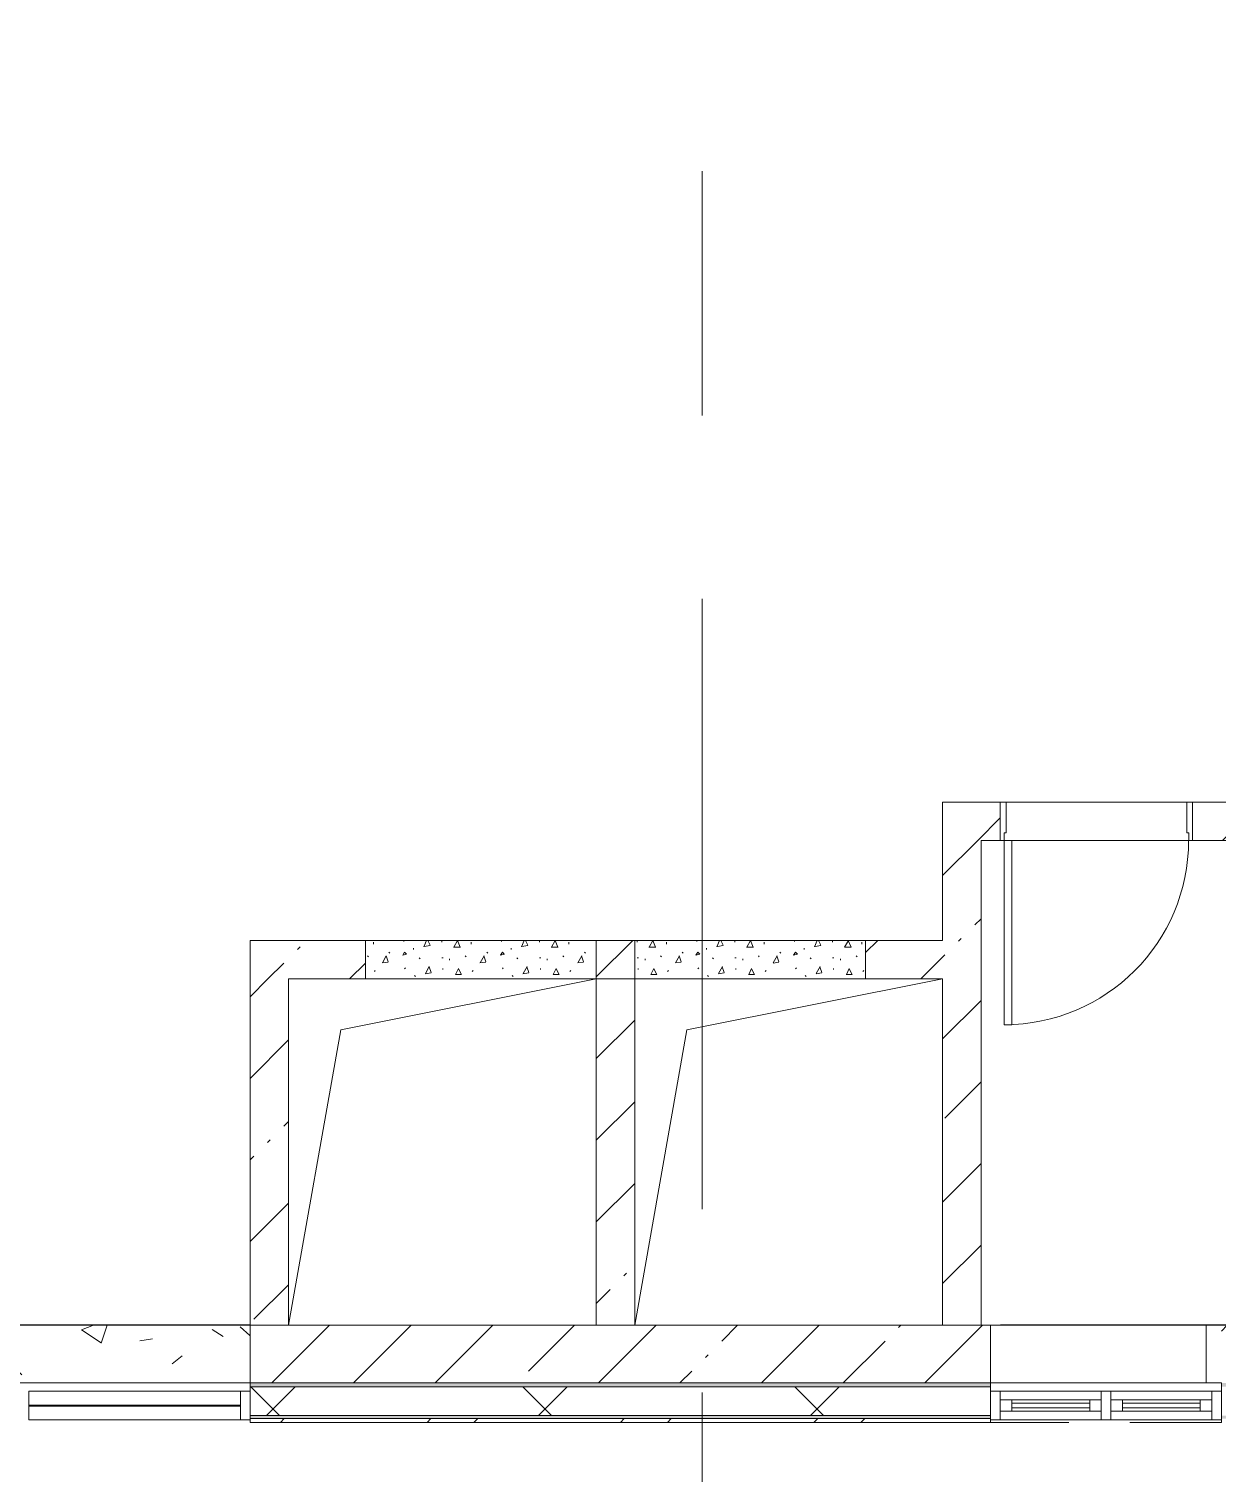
# Model space of a CAD drawing. Header units: millimetres. Extents: x 48966 to 155647, y -43515 to 30475.
# Drawn here: x 138032 to 144209, y -32152 to -24643 of the extents above; entities that cross this region are included whole.
import ezdxf

# ---------------------------------------------------------------- set-up
doc = ezdxf.new("R2010")
doc.units = ezdxf.units.MM
doc.linetypes.add('Осевые', pattern=[6350, 1270, -952.5, 3175, -952.5])
doc.linetypes.add('Сверху', pattern=[793.75, 476.25, -317.5])
for name, color, linetype, lineweight in [('Двери', 7, 'Continuous', 9), ('Импосты витража', 7, 'Continuous', 9), ('Импосты витража-1', 7, 'Continuous', 18), ('Каркас_Импост', 7, 'Continuous', 9), ('Контуры', 7, 'Continuous', 9), ('Общие ребра', 7, 'Continuous', 9), ('Окна', 7, 'Continuous', 9), ('Окна-1', 7, 'Сверху', 9), ('Окна-2', 7, 'Continuous', 18), ('Оси-2', 7, 'Осевые', 9), ('Панель', 7, 'Continuous', 9), ('Перекрытия', 7, 'Continuous', 9), ('Стены-1', 7, 'Continuous', 18), ('Черная _1 сплошная', 7, 'Continuous', 9), ('Штриховка разреза-2', 7, 'Continuous', 9)]:
    doc.layers.add(name, color=color, linetype=linetype, lineweight=lineweight)
pattern_1 = [(45, (0, 0), (-424.264, 424.264), [600, -100, 20, -100]), (45, (0, 424), (-424.264, 424.264), [])]
pattern_2 = [(0, (0, 0), (812.8, 203.2), [67.056, -542.544, 67.056, -542.544, -3251.2]), (0, (0, 0), (812.8, 203.2), [-1219.2, 67.056, -1152.144, 67.056, -542.544, -1422.4]), (0, (0, 0), (812.8, 203.2), [-3048, 67.056, -339.344, 67.056, -948.944]), (120, (304.8, 101.6), (-582.37636, 602.30545), [67.056, -542.544, 67.056, -542.544, -3251.2]), (120, (304.8, 101.6), (-582.37636, 602.30545), [-1219.2, 67.056, -1152.144, 67.056, -542.544, -1422.4]), (120, (304.8, 101.6), (-582.37636, 602.30545), [-3048, 67.056, -339.344, 67.056, -948.944]), (240, (406.4, 508), (-230.42364, -805.50545), [67.056, -542.544, 67.056, -542.544, -3251.2]), (240, (406.4, 508), (-230.42364, -805.50545), [-1219.2, 67.056, -1152.144, 67.056, -542.544, -1422.4]), (240, (406.4, 508), (-230.42364, -805.50545), [-3048, 67.056, -339.344, 67.056, -948.944])]
pattern_3 = [(315, (203.2, 20.32), (507.99965, 0), [7.184, -711.236]), (63.435, (279.4, 76.2), (-0.0009, 508.0002), [11.359, -1124.563]), (90, (121.9, 60.96), (-508, 508), [10.16, -497.84]), (315, (0, 127), (507.99965, 0), [7.184, -711.236]), (270, (330.2, 40.64), (508, -508), [6.706, -501.294]), (270, (213.36, 386.1), (508, -508), [6.706, -501.294]), (45, (284.48, 441.96), (0, 507.99965), [7.184, -711.236]), (90, (182.9, 182.9), (-508, 508), [6.706, -501.294]), (90, (121.9, 259.1), (-508, 508), [6.706, -501.294]), (270, (279.4, 238.76), (508, -508), [6.706, -501.294]), (45, (127, 426.72), (0, 507.99965), [7.184, -711.236]), (45, (20.32, 284.48), (0, 507.99965), [7.184, -711.236]), (270, (10.16, 492.76), (508, -508), [6.706, -501.294]), (315, (335.28, 406.4), (507.99965, 0), [7.184, -711.236]), (90, (477.5, 71.1), (-508, 508), [6.706, -501.294]), (315, (355.6, 137.16), (507.99965, 0), [7.184, -711.236]), (90, (477.5, 264.16), (-508, 508), [10.16, -497.84]), (90, (482.6, 436.9), (-508, 508), [6.706, -501.294]), (90, (375.9, 294.64), (-508, 508), [6.706, -501.294]), (315, (360.68, 497.84), (507.99965, 0), [7.184, -711.236]), (0, (477.5, 497.84), (508, 508), [6.706, -501.294]), (315, (91.44, 508), (507.99965, 0), [7.184, -711.236]), (270, (233.7, 132.1), (508, -508), [6.706, -501.294]), (0, (452.1, 172.7), (508, 508), [6.706, -501.294]), (56.31, (274.32, 5.08), (507.99879, 1016.00085), [18.316, -1813.304]), (315, (284.48, 20.32), (507.99965, 0), [14.368, -704.052]), (194.036, (294.64, 10.16), (-1524.00192, -507.99336), [20.945, -2073.593]), (60.255, (30.48, 45.72), (508.001493, 1015.99859), [40.956, -4054.671]), (293.199, (50.8, 81.28), (508.006508, -1015.996307), [38.688, -3830.124]), (180, (66.04, 45.7), (-508, -508), [35.56, -472.44]), (63.435, (20.32, 213.36), (-0.0009, 508.0002), [22.718, -1113.204]), (315, (30.48, 233.68), (507.99965, 0), [14.368, -704.052]), (206.565, (40.64, 223.52), (-508.00066, -508.0002), [22.718, -1113.204]), (66.801, (386.08, 50.8), (1016.01901, 2539.993042), [38.688, -3830.124]), (296.565, (401.32, 86.36), (508.0002, -508.00066), [34.078, -1101.845]), (189.462, (416.56, 55.88), (-2540.002556, -507.985985), [30.901, -3059.143]), (82.875, (203.2, 248.92), (-0.000517, 507.999884), [40.956, -4054.671]), (315, (208.28, 289.56), (507.99965, 0), [35.921, -682.5]), (206.565, (233.68, 264.16), (-508.00066, -508.0002), [34.078, -1101.845]), (71.565, (375.92, 223.52), (0.00014, 507.99998), [16.064, -1590.373]), (326.31, (381, 238.76), (1016.00085, -507.99879), [18.316, -1813.304]), (194.036, (396.24, 228.6), (-1524.00192, -507.99336), [20.945, -2073.593]), (60.255, (167.64, 472.44), (508.001493, 1015.99859), [40.956, -4054.671]), (288.435, (187.96, 508), (508.0012, -1015.99951), [32.129, -1574.308]), (189.462, (198.12, 477.52), (-2540.002556, -507.985985), [30.901, -3059.143]), (63.435, (40.64, 411.48), (-0.0009, 508.0002), [34.078, -1101.845]), (296.565, (55.88, 441.96), (508.0002, -508.00066), [34.078, -1101.845]), (180, (71.1, 411.5), (-508, -508), [30.48, -477.52]), (56.31, (106.68, 320.04), (507.99879, 1016.00085), [18.316, -1813.304]), (326.31, (116.84, 335.28), (1016.00085, -507.99879), [18.316, -1813.304]), (191.31, (132.08, 325.12), (-2031.99947, -508.00241), [25.903, -2564.399]), (63.435, (279.4, 365.76), (-0.0009, 508.0002), [22.718, -1113.204]), (326.31, (289.56, 386.08), (1016.00085, -507.99879), [18.316, -1813.304]), (201.801, (304.8, 375.92), (-1016.00392, -507.992605), [27.357, -2708.307]), (60.255, (391.16, 416.56), (508.001493, 1015.99859), [40.956, -4054.671]), (288.435, (411.48, 452.12), (508.0012, -1015.99951), [32.129, -1574.308]), (189.462, (421.64, 421.64), (-2540.002556, -507.985985), [30.901, -3059.143]), (56.31, (462.28, 330.2), (507.99879, 1016.00085), [18.316, -1813.304]), (315, (472.44, 345.44), (507.99965, 0), [14.368, -704.052]), (194.036, (482.6, 335.28), (-1524.00192, -507.99336), [20.945, -2073.593])]

# ---------------------------------------------------------------- blocks, each defined once
blk = doc.blocks.new('M_Окно-Квадратный проем - 1200 x 11450 mm-1434535-План 2-го этажа на отм_ 0_000')
at = {"layer": 'Окна'}
for p, q in [((-608.2, -102.5), (-608.2, 102.5)), ((591.8, 102.5), (591.8, -102.5))]:
    blk.add_line(p, q, dxfattribs=at)
at = {"layer": 'Окна-1'}
for p, q in [((-608.2, 102.5), (591.8, 102.5)), ((591.8, -102.5), (-608.2, -102.5))]:
    blk.add_line(p, q, dxfattribs=at)
blk = doc.blocks.new('Панель окно - Верхнее левое-8277192-План 2-го этажа на отм_ 0_000')
at = {"layer": 'Окна'}
for p, q in [((202.5, 30), (-202.5, 30)), ((-202.5, 30), (-202.5, -30)), ((202.5, -30), (202.5, 30)), ((-202.5, -30), (202.5, -30))]:
    blk.add_line(p, q, dxfattribs=at)
at = {"layer": 'Окна-2'}
for p, q in [((-202.5, 30), (-262.5, 30)), ((-262.5, 30), (-262.5, -30)), ((-202.5, -30), (-202.5, 30)), ((202.5, 12.5), (-202.5, 12.5)), ((-202.5, 12.5), (-202.5, -12.5)), ((202.5, 30), (202.5, -30)), ((262.5, 30), (202.5, 30)), ((202.5, -12.5), (202.5, 12.5)), ((262.5, -30), (262.5, 30)), ((-262.5, -30), (-202.5, -30)), ((-202.5, -12.5), (202.5, -12.5)), ((202.5, -30), (262.5, -30))]:
    blk.add_line(p, q, dxfattribs=at)
blk = doc.blocks.new('Панель окно - Верхнее правое-8277188-План 2-го этажа на отм_ 0_000')
at = {"layer": 'Окна'}
for p, q in [((202.5, 30), (-202.5, 30)), ((-202.5, 30), (-202.5, -30)), ((202.5, -30), (202.5, 30)), ((-202.5, -30), (202.5, -30))]:
    blk.add_line(p, q, dxfattribs=at)
at = {"layer": 'Окна-2'}
for p, q in [((-202.5, 30), (-262.5, 30)), ((-262.5, 30), (-262.5, -30)), ((-202.5, -30), (-202.5, 30)), ((202.5, 12.5), (-202.5, 12.5)), ((-202.5, 12.5), (-202.5, -12.5)), ((202.5, 30), (202.5, -30)), ((262.5, 30), (202.5, 30)), ((202.5, -12.5), (202.5, 12.5)), ((262.5, -30), (262.5, 30)), ((-262.5, -30), (-202.5, -30)), ((-202.5, -12.5), (202.5, -12.5)), ((202.5, -30), (262.5, -30))]:
    blk.add_line(p, q, dxfattribs=at)
blk = doc.blocks.new('Прямоугольный импост - Прямоугольный импост 1-2037709-План 2-го этажа на отм_ 0_000')
at = {"layer": 'Импосты витража-1'}
for p, q in [((-50, 75), (0, 75)), ((-50, -75), (-50, 75)), ((0, 75), (0, -75)), ((0, -75), (-50, -75))]:
    blk.add_line(p, q, dxfattribs=at)
blk = doc.blocks.new('Прямоугольный импост - Прямоугольный импост 1-2037714-План 2-го этажа на отм_ 0_000')
at = {"layer": 'Импосты витража-1'}
for p, q in [((0, 75), (-50, 75)), ((-50, 75), (-50, -75)), ((0, -75), (0, 75)), ((-50, -75), (0, -75))]:
    blk.add_line(p, q, dxfattribs=at)
blk = doc.blocks.new('Прямоугольный импост - Прямоугольный импост 1-2108582-План 2-го этажа на отм_ 0_000')
at = {"layer": 'Импосты витража-1'}
for p, q in [((-25, 75), (25, 75)), ((-25, -75), (-25, 75)), ((25, 75), (25, -75)), ((25, -75), (-25, -75))]:
    blk.add_line(p, q, dxfattribs=at)
blk = doc.blocks.new('Прямоугольный импост - Прямоугольный импост 1-2125096-План 2-го этажа на отм_ 0_000')
at = {"layer": 'Импосты витража'}
for p, q in [((106031.6, 25892.1), (106581.6, 25892.1)), ((106581.6, 25892.1), (106581.6, 25742.1)), ((106581.6, 25742.1), (106031.6, 25742.1))]:
    blk.add_line(p, q, dxfattribs=at)
blk = doc.blocks.new('Прямоугольный импост - Прямоугольный импост 1-2125097-План 2-го этажа на отм_ 0_000')
at = {"layer": 'Импосты витража'}
for p, q in [((105481.6, 25742.1), (105481.6, 25892.1)), ((105481.6, 25892.1), (106031.6, 25892.1)), ((106031.6, 25742.1), (105481.6, 25742.1))]:
    blk.add_line(p, q, dxfattribs=at)
blk = doc.blocks.new('Дверь - Однопольная - ДВ1__21х10-7160078-План 2-го этажа на отм_ 0_000')
at = {"layer": 'Двери'}
for p, q in [((-479, -100), (-439, -100)), ((-479, -1058), (-479, -100)), ((-439, -100), (-439, -1058)), ((-439, -1058), (-479, -1058))]:
    blk.add_line(p, q, dxfattribs=at)
blk.add_arc((-479, -100), 958, 270, 0, dxfattribs=at)
at = {"layer": 'Каркас_Импост'}
for p, q in [((-500, 100), (-470, 100)), ((-500, -100), (-500, 100)), ((-470, 100), (-470, -60)), ((470, 100), (500, 100)), ((470, -60), (470, 100)), ((500, 100), (500, -100)), ((-480, -60), (-480, -100)), ((-470, -60), (-480, -60)), ((480, -60), (470, -60)), ((480, -100), (480, -60)), ((-480, -100), (-500, -100)), ((500, -100), (480, -100))]:
    blk.add_line(p, q, dxfattribs=at)
at = {"layer": 'Панель'}
for p, q in [((-439, -100), (-479, -100)), ((-479, -100), (-479, -1058)), ((-439, -1058), (-439, -100)), ((-479, -1058), (-439, -1058))]:
    blk.add_line(p, q, dxfattribs=at)
blk = doc.blocks.new('Прямоугольный импост - Прямоугольный импост 1-2125179-План 2-го этажа на отм_ 0_000')
at = {"layer": 'Импосты витража-1'}
for p, q in [((-50, 75), (0, 75)), ((-50, -75), (-50, 75)), ((0, 75), (0, -75)), ((0, -75), (-50, -75))]:
    blk.add_line(p, q, dxfattribs=at)
blk = doc.blocks.new('Прямоугольный импост - Прямоугольный импост 1-2125159-План 2-го этажа на отм_ 0_000')
at = {"layer": 'Импосты витража'}
for p, q in [((138031.6, -31875.9), (138031.6, -31725.9)), ((138031.6, -31725.9), (138581.6, -31725.9)), ((138581.6, -31875.9), (138031.6, -31875.9))]:
    blk.add_line(p, q, dxfattribs=at)
blk = doc.blocks.new('Прямоугольный импост - Прямоугольный импост 1-2125160-План 2-го этажа на отм_ 0_000')
at = {"layer": 'Импосты витража'}
for p, q in [((138581.6, -31725.9), (139131.6, -31725.9)), ((139131.6, -31725.9), (139131.6, -31875.9)), ((139131.6, -31875.9), (138581.6, -31875.9))]:
    blk.add_line(p, q, dxfattribs=at)

msp = doc.modelspace()

# ---------------------------------------------------------------- hatches: boundary and pattern name
at = {"layer": 'Штриховка разреза-2'}
h = msp.add_hatch(dxfattribs=at)
h.set_pattern_fill('FP_1', color=256, style=0, pattern_type=2)
h.set_pattern_definition(pattern_1)
h.paths.add_polyline_path([(142781.6, -28862.9), (143081.6, -28862.9), (143081.6, -28662.9), (142781.6, -28662.9), (142781.6, -28692.1)], flags=0)
h.paths.add_polyline_path([(145216.2, -28862.9), (149099.8, -28862.9), (149027, -28662.9), (144081.6, -28662.9), (144081.6, -28862.9)], flags=0)
h = msp.add_hatch(dxfattribs=at)
h.set_pattern_fill('FP_1', color=256, style=0, pattern_type=2)
h.set_pattern_definition(pattern_1)
h.paths.add_polyline_path([(142981.6, -31382.9), (142981.6, -28862.9), (142781.6, -28862.9), (142781.6, -31382.9)], flags=0)
h = msp.add_hatch(dxfattribs=at)
h.set_pattern_fill('FP_1', color=256, style=0, pattern_type=2)
h.set_pattern_definition(pattern_1)
h.paths.add_polyline_path([(142381.6, -29582.9), (142781.6, -29582.9), (142781.6, -29382.9), (142381.6, -29382.9)], flags=0)
h.paths.add_polyline_path([(139181.6, -29582.9), (139781.6, -29582.9), (139781.6, -29382.9), (139181.6, -29382.9)], flags=0)
h.paths.add_polyline_path([(140981.6, -29582.9), (141181.6, -29582.9), (141181.6, -29382.9), (140981.6, -29382.9)], flags=0)
h = msp.add_hatch(dxfattribs=at)
h.set_pattern_fill('FP_38', color=256, style=0, pattern_type=2)
h.set_pattern_definition(pattern_3)
h.paths.add_polyline_path([(139781.6, -29582.9), (140981.6, -29582.9), (140981.6, -29382.9), (139781.6, -29382.9)], flags=0)
h = msp.add_hatch(dxfattribs=at)
h.set_pattern_fill('FP_38', color=256, style=0, pattern_type=2)
h.set_pattern_definition(pattern_3)
h.paths.add_polyline_path([(141920.7, -29582.9), (142381.6, -29582.9), (142381.6, -29382.9), (141181.6, -29382.9), (141181.6, -29582.9)], flags=0)
h = msp.add_hatch(dxfattribs=at)
h.set_pattern_fill('FP_1', color=256, style=0, pattern_type=2)
h.set_pattern_definition(pattern_1)
h.paths.add_polyline_path([(139181.6, -31383.5), (139381.6, -31383.5), (139381.6, -29582.9), (139181.6, -29582.9), (139181.6, -31009.9)], flags=0)
h = msp.add_hatch(dxfattribs=at)
h.set_pattern_fill('FP_1', color=256, style=0, pattern_type=2)
h.set_pattern_definition(pattern_1)
h.paths.add_polyline_path([(140981.6, -31382.9), (141181.6, -31382.9), (141181.6, -29582.9), (140981.6, -29582.9), (140981.6, -31009.9)], flags=0)
h = msp.add_hatch(dxfattribs=at)
h.set_pattern_fill('FP_34', color=256, style=0, pattern_type=2)
h.set_pattern_definition([(50, (0, 0), (1457.472, -127.512), [152.4, -1676.4]), (355, (0, 0), (-281.942, 1528.454), [121.92, -1341.12]), (100.451, (121.5, -10.6), (1175.541, 1400.933), [129.52, -1424.721]), (46.184, (0, 406.4), (2168.632, -336.342), [228.6, -2514.6]), (96.636, (180.7, 378.4), (1899.22, 1979.42), [194.28, -2137.08]), (351.184, (0, 406.4), (1899.24, 1979.402), [182.88, -2011.68]), (21, (203.2, 304.8), (1212.915, -818.121), [152.4, -1676.4]), (326, (203.2, 304.8), (494.417, 1473.504), [121.92, -1341.12]), (71.451, (304.3, 236.6), (1707.337, 655.37), [129.52, -1424.721]), (37.5, (0, 0), (24.7094, 676.4402), [67.056, -1257.808, 67.056, -1294.384, -1346.2]), (37.5, (0, 0), (24.7094, 676.4402), [-2686.304, 67.056, -1279.144]), (7.5, (0, 0), (534.5577, 801.4443), [67.056, -709.168, 67.056, -1227.328, -513.08]), (7.5, (0, 0), (534.5577, 801.4443), [-2070.608, 67.056, -446.024]), (327.5, (-453.14, 0), (1084.7275, -45.8312), [67.056, -440.944, 67.056, -1517.904, -2103.12]), (327.5, (-453.14, 0), (1084.7275, -45.8312), [-2092.96, 67.056, -2036.064]), (317.5, (-656.3, 0), (1185.0347, 203.4135), [67.056, -593.344, 67.056, -985.52, -1493.52]), (317.5, (-656.3, 0), (1185.0347, 203.4135), [-1712.976, 67.056, -1426.464])])
h.paths.add_polyline_path([(139181.6, -31683.5), (139181.6, -31383.5), (136031.6, -31383.5), (136031.6, -31683.5), (138625.2, -31683.5)], flags=0)
h = msp.add_hatch(dxfattribs=at)
h.set_pattern_fill('FP_1', color=256, style=0, pattern_type=2)
h.set_pattern_definition(pattern_1)
h.paths.add_polyline_path([(145216.2, -31683.5), (150126.4, -31683.5), (150017.2, -31383.5), (144231.6, -31383.5), (144231.6, -31683.5)], flags=0)
h.paths.add_polyline_path([(143031.6, -31683.5), (143031.6, -31383.5), (139181.6, -31383.5), (139181.6, -31683.5), (141920.7, -31683.5)], flags=0)
h = msp.add_hatch(dxfattribs=at)
h.set_pattern_fill('FP_32', color=256, style=0, pattern_type=2)
h.set_pattern_definition(pattern_2)
h.paths.add_polyline_path([(150820.3, -31703.5), (150813, -31683.5), (144231.6, -31683.5), (144231.6, -31703.5), (148511.7, -31703.5)], flags=0)
h.paths.add_polyline_path([(141920.7, -31703.5), (143031.6, -31703.5), (143031.6, -31683.5), (139181.6, -31683.5), (139181.6, -31703.5)], flags=0)
h.paths.add_polyline_path([(135031.6, -31703.5), (137981.6, -31703.5), (137981.6, -31683.5), (135031.6, -31683.5)], flags=0)
h.paths.add_polyline_path([(125443.3, -31703.5), (126431.6, -31703.5), (126431.6, -31683.5), (124631.6, -31683.5), (124631.6, -31703.5)], flags=0)
h.paths.add_polyline_path([(120431.6, -31703.5), (120431.6, -31683.5), (118631.6, -31683.5), (118631.6, -31703.5), (118852.3, -31703.5)], flags=0)
h.paths.add_polyline_path([(123431.6, -31703.5), (123431.6, -31683.5), (121631.6, -31683.5), (121631.6, -31703.5), (122147.8, -31703.5)], flags=0)
h.paths.add_polyline_path([(115631.6, -31703.5), (117431.6, -31703.5), (117431.6, -31683.5), (115631.6, -31683.5)], flags=0)
h.paths.add_polyline_path([(127631.6, -31703.5), (129429.1, -31703.5), (129429.1, -31683.5), (127631.6, -31683.5)], flags=0)
h.paths.add_polyline_path([(130629.1, -31703.5), (133831.6, -31703.5), (133831.6, -31683.5), (130629.1, -31683.5)], flags=0)
h.paths.add_polyline_path([(106631.6, -31703.5), (108431.6, -31703.5), (108431.6, -31683.5), (106631.6, -31683.5)], flags=0)
h.paths.add_polyline_path([(111431.6, -31703.5), (111431.6, -31683.5), (109631.6, -31683.5), (109631.6, -31703.5)], flags=0)
h.paths.add_polyline_path([(112631.6, -31703.5), (114431.6, -31703.5), (114431.6, -31683.5), (112631.6, -31683.5)], flags=0)
h.paths.add_polyline_path([(105431.6, -31703.5), (105431.6, -31683.5), (90881.6, -31683.5), (90881.6, -31703.5), (99079.4, -31703.5)], flags=0)
h.paths.add_polyline_path([(89192.9, -31703.5), (89681.6, -31703.5), (89681.6, -31683.5), (87881.6, -31683.5), (87881.6, -31703.5)], flags=0)
h.paths.add_polyline_path([(86681.6, -31703.5), (86681.6, -31683.5), (83631.6, -31683.5), (83631.6, -31703.5), (85897.4, -31703.5)], flags=0)
h.paths.add_polyline_path([(78735.9, -31703.5), (79171.6, -31703.5), (79171.6, -31683.5), (78735.9, -31683.5)], flags=0)
h.paths.add_polyline_path([(82431.6, -31703.5), (82431.6, -31683.5), (80371.6, -31683.5), (80371.6, -31703.5), (80954.2, -31703.5)], flags=0)
h = msp.add_hatch(dxfattribs=at)
h.set_pattern_fill('FP_33', color=256, style=0, pattern_type=2)
h.set_pattern_definition([(45, (0, 0), (-707.107, 707.107), []), (135, (0, 0), (-707.107, -707.107), [])])
h.paths.add_polyline_path([(137981.6, -31853.5), (137981.6, -31703.5), (135031.6, -31703.5), (135031.6, -31853.5)], flags=0)
h.paths.add_polyline_path([(150874.9, -31853.5), (150896.2, -31853.5), (150841.6, -31703.5), (144231.6, -31703.5), (144231.6, -31853.5), (148511.7, -31853.5)], flags=0)
h.paths.add_polyline_path([(143031.6, -31853.5), (143031.6, -31703.5), (139181.6, -31703.5), (139181.6, -31853.5), (141920.7, -31853.5)], flags=0)
h.paths.add_polyline_path([(127631.6, -31853.5), (129429.1, -31853.5), (129429.1, -31703.5), (127631.6, -31703.5)], flags=0)
h.paths.add_polyline_path([(120431.6, -31853.5), (120431.6, -31703.5), (118631.6, -31703.5), (118631.6, -31853.5), (118852.3, -31853.5)], flags=0)
h.paths.add_polyline_path([(130629.1, -31853.5), (133831.6, -31853.5), (133831.6, -31703.5), (130629.1, -31703.5)], flags=0)
h.paths.add_polyline_path([(115631.6, -31853.5), (117431.6, -31853.5), (117431.6, -31703.5), (115631.6, -31703.5)], flags=0)
h.paths.add_polyline_path([(121631.6, -31853.5), (123431.6, -31853.5), (123431.6, -31703.5), (121631.6, -31703.5)], flags=0)
h.paths.add_polyline_path([(125443.3, -31853.5), (126431.6, -31853.5), (126431.6, -31703.5), (124631.6, -31703.5), (124631.6, -31853.5)], flags=0)
h.paths.add_polyline_path([(112631.6, -31853.5), (114431.6, -31853.5), (114431.6, -31703.5), (112631.6, -31703.5)], flags=0)
h.paths.add_polyline_path([(105431.6, -31853.5), (105431.6, -31703.5), (90881.6, -31703.5), (90881.6, -31853.5), (99079.4, -31853.5)], flags=0)
h.paths.add_polyline_path([(109631.6, -31853.5), (111431.6, -31853.5), (111431.6, -31703.5), (109631.6, -31703.5)], flags=0)
h.paths.add_polyline_path([(108431.6, -31853.5), (108431.6, -31703.5), (106631.6, -31703.5), (106631.6, -31853.5)], flags=0)
h.paths.add_polyline_path([(89681.6, -31853.5), (89681.6, -31703.5), (87881.6, -31703.5), (87881.6, -31853.5), (89192.9, -31853.5)], flags=0)
h.paths.add_polyline_path([(83631.6, -31853.5), (86681.6, -31853.5), (86681.6, -31703.5), (83631.6, -31703.5)], flags=0)
h.paths.add_polyline_path([(82431.6, -31853.5), (82431.6, -31703.5), (80371.6, -31703.5), (80371.6, -31853.5), (80954.2, -31853.5)], flags=0)
h.paths.add_polyline_path([(78736.3, -31853.5), (79171.6, -31853.5), (79171.6, -31703.5), (78735.9, -31703.5)], flags=0)
h = msp.add_hatch(dxfattribs=at)
h.set_pattern_fill('FP_32', color=256, style=0, pattern_type=2)
h.set_pattern_definition(pattern_2)
h.paths.add_polyline_path([(144231.6, -31868.5), (151061.3, -31868.5), (151055.8, -31853.5), (144231.6, -31853.5)], flags=0)
h.paths.add_polyline_path([(143031.6, -31868.5), (143031.6, -31853.5), (139181.6, -31853.5), (139181.6, -31868.5), (141920.7, -31868.5)], flags=0)
h.paths.add_polyline_path([(137981.6, -31868.5), (137981.6, -31853.5), (135031.6, -31853.5), (135031.6, -31868.5)], flags=0)
h.paths.add_polyline_path([(127631.6, -31868.5), (129429.1, -31868.5), (129429.1, -31853.5), (127631.6, -31853.5)], flags=0)
h.paths.add_polyline_path([(130629.1, -31868.5), (133831.6, -31868.5), (133831.6, -31853.5), (130629.1, -31853.5)], flags=0)
h.paths.add_polyline_path([(121631.6, -31868.5), (123431.6, -31868.5), (123431.6, -31853.5), (121631.6, -31853.5)], flags=0)
h.paths.add_polyline_path([(120431.6, -31868.5), (120431.6, -31853.5), (118631.6, -31853.5), (118631.6, -31868.5), (118852.3, -31868.5)], flags=0)
h.paths.add_polyline_path([(124631.6, -31868.5), (126431.6, -31868.5), (126431.6, -31853.5), (124631.6, -31853.5)], flags=0)
h.paths.add_polyline_path([(117204.5, -31868.5), (117431.6, -31868.5), (117431.6, -31853.5), (115631.6, -31853.5), (115631.6, -31868.5)], flags=0)
h.paths.add_polyline_path([(112631.6, -31868.5), (114431.6, -31868.5), (114431.6, -31853.5), (112631.6, -31853.5)], flags=0)
h.paths.add_polyline_path([(106631.6, -31868.5), (108431.6, -31868.5), (108431.6, -31853.5), (106631.6, -31853.5)], flags=0)
h.paths.add_polyline_path([(109631.6, -31868.5), (111431.6, -31868.5), (111431.6, -31853.5), (109631.6, -31853.5)], flags=0)
h.paths.add_polyline_path([(105431.6, -31868.5), (105431.6, -31853.5), (90881.6, -31853.5), (90881.6, -31868.5), (99079.4, -31868.5)], flags=0)
h.paths.add_polyline_path([(83631.6, -31868.5), (86681.6, -31868.5), (86681.6, -31853.5), (83631.6, -31853.5)], flags=0)
h.paths.add_polyline_path([(89681.6, -31868.5), (89681.6, -31853.5), (87881.6, -31853.5), (87881.6, -31868.5), (89192.9, -31868.5)], flags=0)
h.paths.add_polyline_path([(80954.2, -31868.5), (82431.6, -31868.5), (82431.6, -31853.5), (80371.6, -31853.5), (80371.6, -31868.5)], flags=0)
h.paths.add_polyline_path([(78736.4, -31868.5), (79171.6, -31868.5), (79171.6, -31853.5), (78736.3, -31853.5)], flags=0)
h = msp.add_hatch(dxfattribs=at)
h.set_pattern_fill('FP_2', color=256, style=0, pattern_type=2)
h.set_pattern_definition([(45, (0, 0), (-502.8943, 502.8943), []), (45, (0, 762), (-502.8943, 502.8943), [])])
h.paths.add_polyline_path([(151084.5, -31888.5), (151077.2, -31868.5), (144231.6, -31868.5), (144231.6, -31888.5), (150887.6, -31888.5)], flags=0)
h.paths.add_polyline_path([(143031.6, -31888.5), (143031.6, -31868.5), (139181.6, -31868.5), (139181.6, -31888.5), (141920.7, -31888.5)], flags=0)
h.paths.add_polyline_path([(137981.6, -31888.5), (137981.6, -31868.5), (135031.6, -31868.5), (135031.6, -31888.5)], flags=0)
h.paths.add_polyline_path([(133831.6, -31888.5), (133831.6, -31868.5), (130629.1, -31868.5), (130629.1, -31888.5), (132034.2, -31888.5)], flags=0)
h.paths.add_polyline_path([(129429.1, -31888.5), (129429.1, -31868.5), (127631.6, -31868.5), (127631.6, -31888.5), (128738.8, -31888.5)], flags=0)
h.paths.add_polyline_path([(123431.6, -31888.5), (123431.6, -31868.5), (121631.6, -31868.5), (121631.6, -31888.5), (122147.8, -31888.5)], flags=0)
h.paths.add_polyline_path([(114431.6, -31888.5), (114431.6, -31868.5), (112631.6, -31868.5), (112631.6, -31888.5)], flags=0)
h.paths.add_polyline_path([(124631.6, -31888.5), (126431.6, -31888.5), (126431.6, -31868.5), (124631.6, -31868.5)], flags=0)
h.paths.add_polyline_path([(120431.6, -31888.5), (120431.6, -31868.5), (118631.6, -31868.5), (118631.6, -31888.5), (118852.3, -31888.5)], flags=0)
h.paths.add_polyline_path([(115631.6, -31888.5), (117431.6, -31888.5), (117431.6, -31868.5), (115631.6, -31868.5)], flags=0)
h.paths.add_polyline_path([(109631.6, -31888.5), (111431.6, -31888.5), (111431.6, -31868.5), (109631.6, -31868.5)], flags=0)
h.paths.add_polyline_path([(106631.6, -31888.5), (108431.6, -31888.5), (108431.6, -31868.5), (106631.6, -31868.5)], flags=0)
h.paths.add_polyline_path([(105431.6, -31888.5), (105431.6, -31868.5), (90881.6, -31868.5), (90881.6, -31888.5), (99079.4, -31888.5)], flags=0)
h.paths.add_polyline_path([(85897.4, -31888.5), (86681.6, -31888.5), (86681.6, -31868.5), (83631.6, -31868.5), (83631.6, -31888.5)], flags=0)
h.paths.add_polyline_path([(80371.6, -31888.5), (82431.6, -31888.5), (82431.6, -31868.5), (80371.6, -31868.5)], flags=0)
h.paths.add_polyline_path([(87881.6, -31888.5), (89681.6, -31888.5), (89681.6, -31868.5), (87881.6, -31868.5)], flags=0)
h.paths.add_polyline_path([(79171.6, -31888.5), (79171.6, -31868.5), (78736.4, -31868.5), (78736.4, -31888.5)], flags=0)

# ---------------------------------------------------------------- linework, layer by layer
at = {"layer": 'Контуры'}
for p, q in [((142981.6, -28862.9), (142981.6, -31382.9)), ((144481.6, -28862.9), (142981.6, -28862.9)), ((142981.6, -31382.9), (144481.6, -31382.9)), ((144151.6, -31382.9), (144481.6, -31382.9)), ((144151.6, -31382.9), (144481.6, -31382.9)), ((144151.6, -31382.9), (144481.6, -31382.9)), ((144151.6, -31382.9), (144481.6, -31382.9))]:
    msp.add_line(p, q, dxfattribs=at)
at = {"layer": 'Общие ребра'}
for p, q in [((143081.6, -28662.9), (142781.6, -28662.9)), ((149027, -28662.9), (144081.6, -28662.9)), ((144081.6, -28862.9), (149099.8, -28862.9)), ((139781.6, -29382.9), (139181.6, -29382.9)), ((139781.6, -29582.9), (139781.6, -29382.9)), ((139781.6, -29382.9), (139781.6, -29582.9)), ((141181.6, -29382.9), (140981.6, -29382.9)), ((140981.6, -29382.9), (140981.6, -29582.9)), ((140981.6, -29582.9), (140981.6, -29382.9)), ((141181.6, -29582.9), (141181.6, -29382.9)), ((141181.6, -29382.9), (141181.6, -29582.9)), ((142781.6, -29382.9), (142381.6, -29382.9)), ((142381.6, -29382.9), (142381.6, -29582.9)), ((142381.6, -29582.9), (142381.6, -29382.9)), ((140981.6, -29582.9), (141181.6, -29582.9)), ((141181.6, -29582.9), (140981.6, -29582.9)), ((139181.6, -31383.5), (139181.6, -31683.5)), ((139181.6, -31683.5), (139181.6, -31383.5)), ((139181.6, -31703.5), (143031.6, -31703.5)), ((139181.6, -31853.5), (143031.6, -31853.5)), ((139181.6, -31868.5), (143031.6, -31868.5))]:
    msp.add_line(p, q, dxfattribs=at)
at = {"layer": 'Оси-2'}
for p, q in [((141531.6, 25417.1), (141531.6, -41737.8)), ((150171.6, -31382.9), (50565.6, -31382.9))]:
    msp.add_line(p, q, dxfattribs=at)
at = {"layer": 'Перекрытия'}
for p, q in [((142781.6, -29382.9), (142781.6, -28662.9)), ((142781.6, -28662.9), (149027, -28662.9)), ((139181.6, -31382.9), (139181.6, -29382.9)), ((139181.6, -29382.9), (142781.6, -29382.9)), ((139381.6, -31382.9), (139381.6, -29582.9)), ((139381.6, -29582.9), (140981.6, -29582.9)), ((140981.6, -29582.9), (140981.6, -31382.9)), ((141181.6, -31382.9), (141181.6, -29582.9)), ((141181.6, -29582.9), (142781.6, -29582.9)), ((142781.6, -29582.9), (142781.6, -31382.9)), ((123006.6, -31382.9), (139181.6, -31382.9)), ((140981.6, -31382.9), (139381.6, -31382.9)), ((142781.6, -31382.9), (141181.6, -31382.9)), ((144151.6, -31382.9), (144151.6, -31682.9)), ((144151.6, -31682.9), (143031.6, -31682.9))]:
    msp.add_line(p, q, dxfattribs=at)
at = {"layer": 'Стены-1'}
for p, q in [((142781.6, -28662.9), (142781.6, -28862.9)), ((143081.6, -28862.9), (143081.6, -28662.9)), ((144081.6, -28662.9), (144081.6, -28862.9)), ((142781.6, -28862.9), (142781.6, -29382.9)), ((142981.6, -28862.9), (143081.6, -28862.9)), ((142981.6, -31382.9), (142981.6, -28862.9)), ((139181.6, -29382.9), (139181.6, -29582.9)), ((140981.6, -29382.9), (139781.6, -29382.9)), ((142381.6, -29382.9), (141181.6, -29382.9)), ((139181.6, -29582.9), (139181.6, -31383.5)), ((139381.6, -29582.9), (139781.6, -29582.9)), ((139381.6, -31383.5), (139381.6, -29582.9)), ((139781.6, -29582.9), (140981.6, -29582.9)), ((140981.6, -29582.9), (140981.6, -31382.9)), ((141181.6, -31382.9), (141181.6, -29582.9)), ((141181.6, -29582.9), (142381.6, -29582.9)), ((142381.6, -29582.9), (142781.6, -29582.9)), ((142781.6, -29582.9), (142781.6, -31382.9)), ((139179.6, -31380.9), (130629.1, -31380.9)), ((130629.1, -31382.9), (139181.6, -31382.9)), ((139181.6, -31383.5), (136031.6, -31383.5)), ((139181.6, -31382.9), (139181.6, -31380.9)), ((143031.6, -31383.5), (139381.6, -31383.5)), ((140981.6, -31382.9), (141181.6, -31382.9)), ((142781.6, -31382.9), (142981.6, -31382.9)), ((143031.6, -31683.5), (143031.6, -31383.5)), ((150170.2, -31380.9), (143082.6, -31380.9)), ((143082.6, -31380.9), (143082.6, -31382.9)), ((143082.6, -31382.9), (150170.2, -31382.9)), ((136031.6, -31683.5), (139181.6, -31683.5)), ((139181.6, -31683.5), (143031.6, -31683.5)), ((143031.6, -31683.5), (139181.6, -31683.5)), ((139181.6, -31683.5), (139181.6, -31888.5)), ((143031.6, -31888.5), (143031.6, -31683.5)), ((139131.6, -31798.4), (138031.6, -31798.4)), ((138031.6, -31798.4), (138031.6, -31803.4)), ((138031.6, -31803.4), (139131.6, -31803.4)), ((139131.6, -31803.4), (139131.6, -31798.4)), ((139181.6, -31888.5), (143031.6, -31888.5))]:
    msp.add_line(p, q, dxfattribs=at)
at = {"layer": 'Черная _1 сплошная'}
for p, q in [((139652.5, -29847.2), (140981.6, -29582.9)), ((141452.5, -29847.1), (142781.3, -29582.9)), ((139381.6, -31383.5), (139652.5, -29847.2)), ((141181.6, -31383.4), (141452.5, -29847.1))]:
    msp.add_line(p, q, dxfattribs=at)

# ---------------------------------------------------------------- block references
at = {"layer": 'Двери'}
msp.add_blockref('Дверь - Однопольная - ДВ1__21х10-7160078-План 2-го этажа на отм_ 0_000', (143581.6, -28762.9), dxfattribs=at)
at = {"layer": 'Импосты витража'}
for name in ['Прямоугольный импост - Прямоугольный импост 1-2125159-План 2-го этажа на отм_ 0_000', 'Прямоугольный импост - Прямоугольный импост 1-2125160-План 2-го этажа на отм_ 0_000']:
    msp.add_blockref(name, (0, 0), dxfattribs=at)
at = {"layer": 'Импосты витража', "extrusion": (0, 0, -1), "rotation": 180}
for name, p in [('Прямоугольный импост - Прямоугольный импост 1-2125179-План 2-го этажа на отм_ 0_000', (-139181.6, -31800.9)), ('Прямоугольный импост - Прямоугольный импост 1-2108582-План 2-го этажа на отм_ 0_000', (-143631.6, -31800.9)), ('Прямоугольный импост - Прямоугольный импост 1-2037709-План 2-го этажа на отм_ 0_000', (-144231.6, -31800.9))]:
    msp.add_blockref(name, p, dxfattribs=at)
at = {"layer": 'Импосты витража', "rotation": 180}
for name, p in [('Прямоугольный импост - Прямоугольный импост 1-2037714-План 2-го этажа на отм_ 0_000', (143031.6, -31800.9)), ('Прямоугольный импост - Прямоугольный импост 1-2125096-План 2-го этажа на отм_ 0_000', (249663.2, -5983.8)), ('Прямоугольный импост - Прямоугольный импост 1-2125097-План 2-го этажа на отм_ 0_000', (249663.2, -5983.8))]:
    msp.add_blockref(name, p, dxfattribs=at)
at = {"layer": 'Окна', "rotation": 180}
msp.add_blockref('M_Окно-Квадратный проем - 1200 x 11450 mm-1434535-План 2-го этажа на отм_ 0_000', (143623.4, -31786), dxfattribs=at)
at = {"layer": 'Окна'}
for name, p in [('Панель окно - Верхнее левое-8277192-План 2-го этажа на отм_ 0_000', (143344.1, -31800.9)), ('Панель окно - Верхнее правое-8277188-План 2-го этажа на отм_ 0_000', (143919.1, -31800.9))]:
    msp.add_blockref(name, p, dxfattribs=at)

doc.saveas('drawing.dxf')
